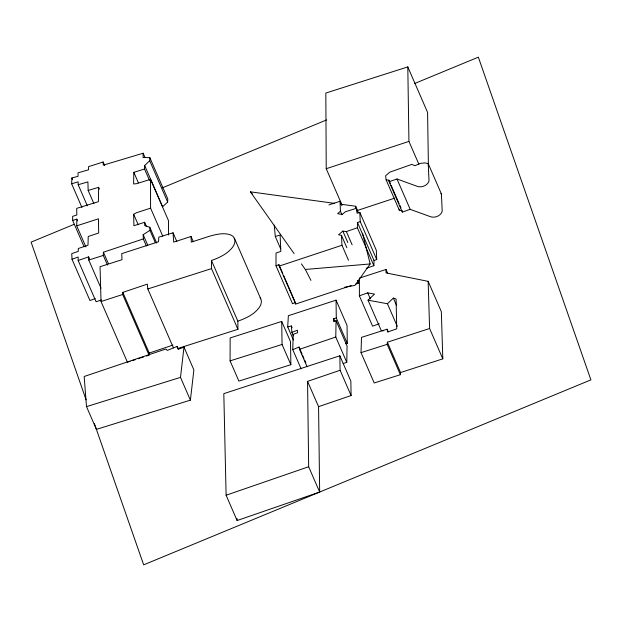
<?xml version="1.0" encoding="UTF-8"?>
<svg xmlns="http://www.w3.org/2000/svg" width="622" height="622" viewBox="0 0 622 622"><rect width="100%" height="100%" fill="white"/><g stroke="black" fill="none" stroke-linecap="round" stroke-linejoin="round"><path stroke-width="0.93" d="M379.249 323.798L372.586 326.177L359.392 295.831L359.392 278.12L385.982 269.474L387.49 272.941M230.086 360.877L230.148 337.956L281.712 321.434L290.505 341.665L290.863 364.694L238.879 381.107L230.086 360.877L282.061 344.464L281.712 321.434M351.197 285.607L295.73 304.018L295.427 302.65L292.495 303.692L275.997 265.757L276.028 253.068L280.833 251.366L280.11 235.03L275.297 236.492L280.662 248.847M93.891 203.619L88.161 190.449L98.626 187.323L98.4 201.668L76.693 208.37L76.833 215.002L72.642 216.355L72.65 220.421L84.102 246.755M85.875 246.911L76.716 225.84L76.84 219.131L72.65 220.421M343.15 363.551L346.773 362.323L335.779 337.038L336.074 320.688L333.493 321.465L333.656 318.674L336.284 318.013L336.051 300.162L288.367 315.719L287.698 326.908L293.39 339.985M346.773 362.323L347.068 345.972L336.074 320.688M81.948 207.491L71.647 183.785L71.88 177.954L78.038 176.314L78.038 172.823L88.503 169.822L88.619 166.603L103.151 162.008L103.275 165.157L143.169 153.214L143.052 157.537L149.824 157.599L149.708 160.764L144.669 165.545L144.545 169.013L133.839 172.333L133.606 183.98L136.436 183.692L150.547 179.361L168.484 220.623L168.508 235.015M366.249 268.339L373.876 265.687L357.386 227.753L357.51 222.559L360.231 221.626L359.827 212.382L357.09 213.245L356.523 208.277L345.482 211.713L342.092 214.481L337.637 213.649L340.421 211.216L340.024 201.271L328.952 204.895M373.876 265.687L374.001 260.494L357.51 222.559M301.118 368.838L292.775 349.65L293.172 334.411L297.456 332.778L297.417 330.212L291.881 332.358L293.397 335.841M385.982 269.474L386.06 272.926L428.146 281.338L429.608 328.502L387.366 342.209L400.56 372.547L400.374 374.701L374.219 382.973L361.024 352.627L361.506 337.357L387.141 329.201L388.268 331.806M107.489 265.096L103.291 255.44L103.407 252.213L143.301 238.934L143.169 234.688L149.941 230.342L149.809 227.255L144.755 225.669L144.631 222.279L133.917 225.732L133.652 214.24L136.482 212.74L150.586 208.152L150.547 179.361M144.669 165.545L162.606 206.799L167.652 202.026L167.769 198.861L149.824 157.599M146.357 356.064L149.062 355.185L122.674 294.494L122.829 292.371L147.336 284.137L147.818 288.95L173.445 347.877M149.078 354.921L149.218 353.063L122.829 292.371M400.374 374.701L387.179 344.355L387.366 342.209M190.394 400.148L180.497 377.383L183.988 347.154L178.296 349.23L176.967 346.454L167.287 350.435L165.755 349.035L84.157 376.497L86.512 406.625L96.41 429.382L190.394 400.148L193.877 369.911L183.988 347.154M362.486 233.242L370.176 263.953L354.96 285.389L344.518 287.263M383.066 330.857L381.216 330.523L368.022 300.177L387.436 303.73L393.337 298.093L396.097 299.019L396.743 328.813L387.568 332.039L387.141 329.201M368.022 300.177L374.522 294.097L367.719 292.853L359.392 295.831M357.386 227.753L346.368 231.586L342.831 231.089L338.578 234.797L341.486 235.357L346.858 247.704M74.205 224.301L31.1 242.129L86.1 399.814M162.218 187.906L326.566 119.937M414.579 83.535L478.341 57.162L590.9 379.871L143.659 564.838L94.412 423.652M292.775 349.65L299.019 347.068L302.051 354.05M95.228 298.591L89.949 300.527L72.004 259.265L78.162 257.01L78.17 260.501L96.107 301.763L101.339 299.952M177.744 348.507L237.915 329.302L211.527 268.611L211.472 260.494C219.177 257.726 227.131 254.141 232.325 247.548A23.675 11.624 -23.5 0 0 234.657 243.186L235.03 240.512L233.701 237.145A24.258 11.911 -23.5 0 0 230.365 234.828C223.772 232.535 216.619 234.307 210.112 236.041L191.312 242.098L191.032 236.492L173.717 242.121L173.04 232.783L158.789 237.161L158.563 241.748L121.733 253.628L122.029 259.685L100.049 266.714L101.036 301.538L127.424 362.229L130.13 361.351M237.915 329.302L237.861 321.185C245.566 318.417 253.519 314.833 258.713 308.24A23.675 11.624 -23.5 0 0 261.046 303.878L261.419 301.203L260.773 298.855L234.385 238.164M275.997 265.757L278.936 264.715L282.769 273.54M428.231 163.687L441.426 194.033L442.211 211.309C440.796 216.098 434.249 218.493 429.856 216.472L410.186 209.334L402.325 212.094L389.131 181.748L396.991 178.988L416.662 186.133C421.055 188.147 427.602 185.753 429.017 180.963L428.231 163.687L425.238 162.925L420.604 163.322L414.835 165.724L411.818 164.379L389.722 172.201L385.609 175.777L386.114 179.836L399.308 210.182L402.131 210.71M78.17 260.501L88.635 256.886L89.397 258.643M226.105 495.236L308.66 466.757L307.563 381.372L340.094 370.269L339.853 355.792L223.811 393.64L226.105 495.236L237.099 520.528L319.661 492.049L318.565 406.656L307.563 381.372M374.001 260.494L376.73 259.561L376.318 250.308L359.827 212.382M318.565 406.656L351.096 395.553L350.847 381.084L339.853 355.792M307.097 366.747L299.509 349.307L335.779 337.038M149.218 353.063L172.963 345.086M295.73 304.018L279.239 266.084L341.976 245.262L341.486 235.357M355.737 284.098L358.466 283.197L358.334 280.491M326.231 168.71L408.934 141.396L407.799 66.904L325.827 93.051L326.231 168.71L341.836 204.599M357.051 210.586L394.729 198.146M101.036 301.538L122.674 294.494M132.836 360.465L135.534 359.586M138.239 358.707L140.043 358.117M140.945 357.829L143.651 356.942M400.56 372.547L442.81 358.847L441.34 311.684L428.146 281.338M76.716 225.84L98.431 218.82L98.696 233.001L88.231 236.5L87.997 245.208L78.271 248.528L78.279 251.405L71.755 253.589L72.004 259.265M147.818 288.95L211.527 268.611M100.974 288.126L88.759 260.035L103.291 255.44M361.024 352.627L387.179 344.355M86.512 406.625L180.497 377.383M71.647 183.785L78.17 181.849L78.178 184.726L87.337 205.796M78.178 184.726L87.904 181.896L88.161 190.449M287.698 326.908L291.368 325.967L292.13 327.708M345.529 343.741L347.278 343.305L347.045 325.446L336.051 300.162M301.398 263.915L305.324 269.458L370.176 263.953M386.114 179.836L388.905 180.162L390.414 183.63M294.113 253.62L250.371 191.825L334.659 203.371M340.405 204.156L355.73 206.255L356.896 210.912M440.773 193.776L441.426 194.033M250.371 191.825L252.361 193.932M260.089 297.837L260.773 298.855M305.324 269.458L310.946 280.405M407.799 66.904L427.586 112.426L428.402 165.631M408.934 141.396L418.831 164.154M396.991 178.988L410.186 209.334M391.168 185.364L399.083 203.573M399.837 205.307L400.972 207.911M429.608 328.502L442.81 358.847M356.523 208.277L358.443 212.685M360.231 221.626L376.73 259.561M393.337 298.093L396.354 305.029M387.436 303.73L397.24 326.278M340.024 201.271L341.945 205.688M340.421 211.216L341.952 214.738M346.368 231.586L352.122 244.811M342.831 231.089L347.822 242.557M367.719 292.853L370.354 298.925M341.976 245.262L348.491 260.26M357.316 280.553L358.466 283.197M336.284 318.013L347.278 343.305M333.656 318.674L334.791 321.286M340.094 370.269L351.096 395.553M283.539 275.305L295.038 301.771M302.805 355.792L303.948 358.404M304.702 360.154L305.837 362.766M282.061 344.464L290.863 364.694M308.66 466.757L319.661 492.049M211.472 260.494L237.861 321.185M191.032 236.492L193.325 241.771M149.708 160.764L167.652 202.026M143.169 153.214L145.081 157.607M173.04 232.783L176.866 241.585M144.545 169.013L149.513 180.419M150.586 208.152L162.801 236.243M133.839 172.333L138.418 182.868M149.809 227.255L156.682 243.062M149.941 230.342L155.282 242.634M144.631 222.279L146.535 226.672M143.169 234.688L147.748 245.223M133.652 214.24L138.232 224.775M143.301 238.934L146.357 245.954M103.151 162.008L104.675 165.522M176.967 346.454L178.11 349.082M98.626 187.323L99.396 189.08M71.88 177.954L72.65 179.711M103.407 252.213L108.368 263.627M76.84 219.131L77.602 220.888M278.936 264.715L279.239 266.084M299.019 347.068L299.509 349.307M402.185 211.099L402.325 212.094M388.905 180.162L389.131 181.748M399.184 209.171L399.308 210.182M274.248 225.141L275.297 236.492M291.368 325.967L291.881 332.358M88.635 256.886L88.759 260.035M237.06 518.592L237.099 520.528M355.73 206.255L355.737 208.168"/></g></svg>
